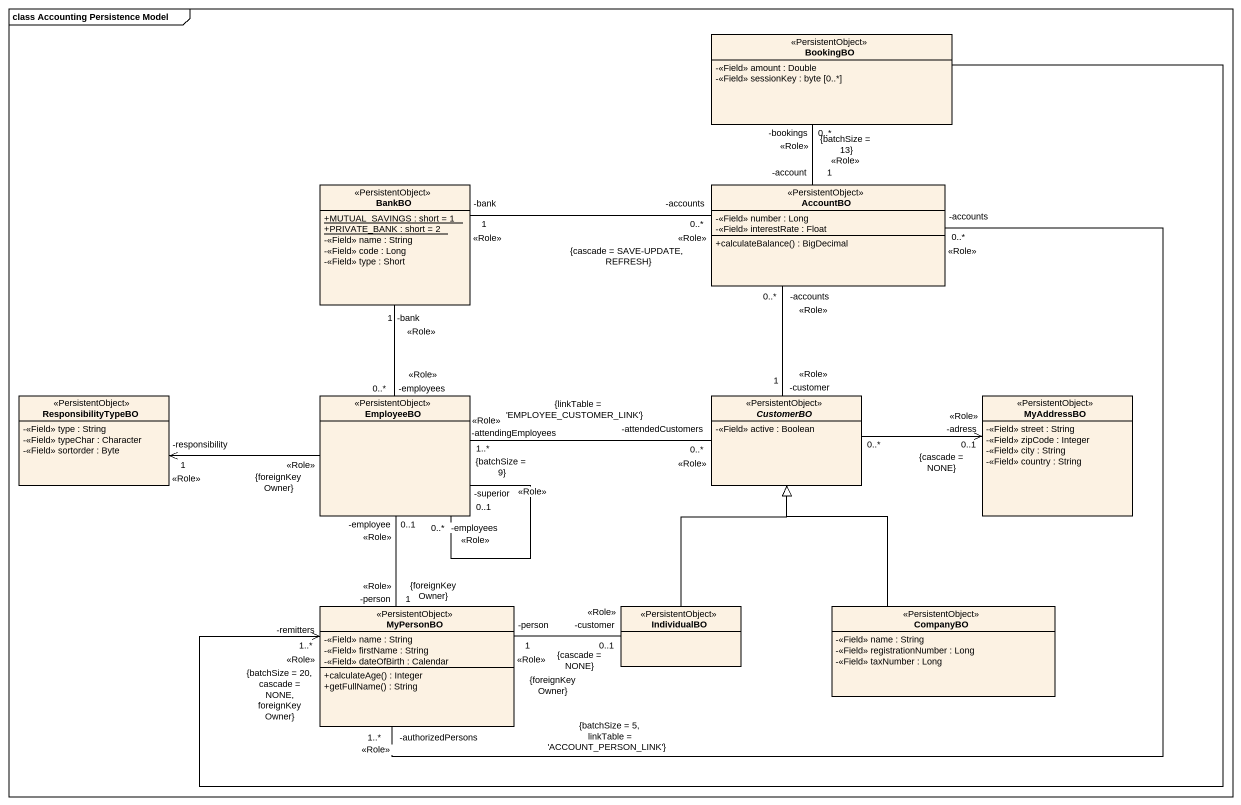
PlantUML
@startuml
mainframe class Accounting Persistence Model
hide circle
hide empty members
skinparam classAttributeIconSize 0
class BookingBO <<PersistentObject>> {
  -<<Field>> amount : Double
  -<<Field>> sessionKey : byte [0..*]
}
class BankBO <<PersistentObject>> {
  {static} +MUTUAL_SAVINGS : short = 1
  {static} +PRIVATE_BANK : short = 2
  -<<Field>> name : String
  -<<Field>> code : Long
  -<<Field>> type : Short
}
class AccountBO <<PersistentObject>> {
  -<<Field>> number : Long
  -<<Field>> interestRate : Float
  +calculateBalance() : BigDecimal
}
class ResponsibilityTypeBO <<PersistentObject>> {
  -<<Field>> type : String
  -<<Field>> typeChar : Character
  -<<Field>> sortorder : Byte
}
class EmployeeBO <<PersistentObject>>
abstract class CustomerBO <<PersistentObject>> {
  -<<Field>> active : Boolean
}
class MyAddressBO <<PersistentObject>> {
  -<<Field>> street : String
  -<<Field>> zipCode : Integer
  -<<Field>> city : String
  -<<Field>> country : String
}
class MyPersonBO <<PersistentObject>> {
  -<<Field>> name : String
  -<<Field>> firstName : String
  -<<Field>> dateOfBirth : Calendar
  +calculateAge() : Integer
  +getFullName() : String
}
class IndividualBO <<PersistentObject>>
class CompanyBO <<PersistentObject>> {
  -<<Field>> name : String
  -<<Field>> registrationNumber : Long
  -<<Field>> taxNumber : Long
}
BookingBO --> "-remitters\n1..*\n<<Role>>\n{batchSize = 20, cascade = NONE, foreignKeyOwner}" MyPersonBO
BankBO "-bank\n1\n<<Role>>" -right- "-accounts\n0..*\n<<Role>>\n{cascade = SAVE-UPDATE, REFRESH}" AccountBO
AccountBO "-account\n1\n<<Role>>" -up- "-bookings\n0..*\n<<Role>>\n{batchSize = 13}" BookingBO
AccountBO "-accounts\n0..*\n<<Role>>" -- "-authorizedPersons\n1..*\n<<Role>>\n{batchSize = 5, linkTable = 'ACCOUNT_PERSON_LINK'}" MyPersonBO
EmployeeBO "-employees\n0..*\n<<Role>>" -up- "-bank\n1\n<<Role>>" BankBO
EmployeeBO "<<Role>>\n{foreignKeyOwner}" -left-> "-responsibility\n1\n<<Role>>" ResponsibilityTypeBO
EmployeeBO "-employees\n0..*\n<<Role>>" -- "-superior\n0..1\n<<Role>>" EmployeeBO
EmployeeBO "-attendingEmployees\n1..*\n<<Role>>\n{batchSize = 9}" -right- "-attendedCustomers\n0..*\n<<Role>>\n{linkTable = 'EMPLOYEE_CUSTOMER_LINK'}" CustomerBO
EmployeeBO "-employee\n0..1\n<<Role>>" -- "-person\n1\n<<Role>>\n{foreignKeyOwner}" MyPersonBO
CustomerBO "-customer\n1\n<<Role>>" -up- "-accounts\n0..*\n<<Role>>" AccountBO
CustomerBO "0..*" -right-> "-adress\n0..1\n<<Role>>\n{cascade = NONE}" MyAddressBO
IndividualBO -up-|> CustomerBO
IndividualBO "-customer\n0..1\n<<Role>>\n{cascade = NONE}" -left- "-person\n1\n<<Role>>\n{foreignKeyOwner}" MyPersonBO
CompanyBO -up-|> CustomerBO
@enduml
